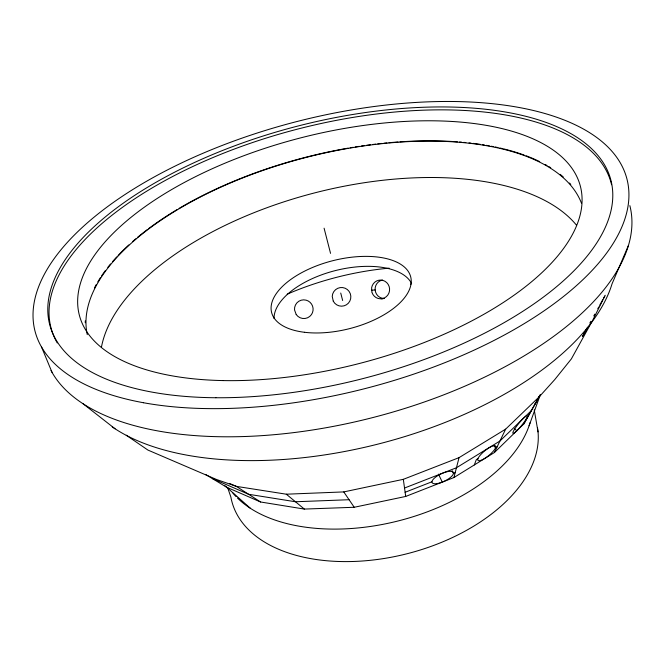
<?xml version="1.0" encoding="UTF-8"?>
<svg xmlns="http://www.w3.org/2000/svg" width="663" height="663" viewBox="0 0 663 663"><rect width="100%" height="100%" fill="white"/><g stroke="black" fill="none" stroke-linecap="round" stroke-linejoin="round"><path stroke-width="0.99" d="M371.91 292.085L371.62 287.783A9.373 9.058 86.6 0 1 385.079 281.344A9.373 9.058 86.6 0 1 386.363 296.651A9.373 9.058 86.6 0 1 372.026 292.607M205.522 474.418L226.439 487.123L260.584 501.99L304.342 509.076L354.224 507.27L405.706 496.446L453.906 477.559L459.061 457.636L505.662 429.127L539.243 396.797L554.732 379.617L571.373 358.907L593.053 319.599L605.22 295.284M529.082 425.762L540.171 395.239M474.31 464.945L476.324 459.65L477.965 458.639M628.416 245.542L612.048 283.83A276.686 135.998 -14.4 0 1 394.303 439.693A276.686 135.998 -14.4 0 1 112.229 426.881M453.906 477.559L494.399 452.531L505.662 429.127M587.335 327.621L582.371 336.605L588.628 326.246M589.821 323.13L590.816 321.331M593.791 315.944L594.786 314.146M597.769 308.759L598.764 306.961M599.758 305.162L602.733 299.775M603.728 297.977L604.722 296.179M535.754 402.756L535.14 403.85L535.994 402.375M494.399 452.531L523.861 423.889L540.022 395.165M540.386 394.618L537.635 399.399M536.906 400.759L539.433 396.3M523.861 423.889L539.243 396.797M531.453 410.521L499.943 441.003L456.442 467.755L404.529 488.034M497.151 446.812L495.534 447.807L493.637 445.503M405.126 492.269L431.945 481.777M455.166 472.694L453.467 473.357A11.768 4.036 -25.4 0 1 436.867 483.625A11.768 4.036 -25.4 0 1 437.795 475.62A11.768 4.036 -25.4 0 1 453.467 473.357L452.183 470.697M126.235 435.21L147.89 450.053L216.461 479.465L236.326 486.369L286.308 494.2L343.766 491.913L403.319 479.332L459.061 457.636M381.308 298.789L383.968 298.507M381.929 298.665L383.877 298.499M371.512 290.22L375.159 289.938M349.078 499.72L295.466 501.758L248.633 494.291L212.334 478.553M229.763 483.534L236.326 486.369L260.584 501.99M83.157 403.825L115.097 428.812M514.505 428.828L516.842 430.718M286.308 494.2L304.342 509.076M250.564 508.43L224.931 485.714M343.766 491.913L354.224 507.27M438.483 474.153L442.279 482.117M41.537 346.989L52.037 372.366M227.6 487.52L230.881 497.051A157.288 94.511 -14.4 0 0 400.228 555.379A157.288 94.511 -14.4 0 0 537.502 427.776M324.083 228.18L330.547 253.365M340.732 293.038L342.647 300.496M534.245 409.867L538.033 431.911M403.319 479.332L405.706 496.446M274.043 318.513A71.43 35.313 -14.4 0 1 335.296 270.603A71.43 35.313 -14.4 0 1 411.599 283.515M101.414 347.346A251.625 124.23 -14.4 0 1 314.61 192.9A251.625 124.23 -14.4 0 1 576.346 225.006M85.254 322.782A256.647 119.605 -14.4 0 1 85.278 320.859M94.486 287.875A256.647 119.605 -14.4 0 1 96.326 284.444M97.809 281.874A256.647 119.605 -14.4 0 1 100.469 277.582M101.605 275.866A256.647 119.605 -14.4 0 1 105.226 270.744M107.812 267.355A256.647 119.605 -14.4 0 1 110.53 263.998M112.644 261.504A256.647 119.605 -14.4 0 1 116.763 256.904M118.089 255.487A256.647 119.605 -14.4 0 1 128.837 244.929M132.708 241.465A256.647 119.605 -14.4 0 1 135.898 238.713M137.523 237.354A256.647 119.605 -14.4 0 1 147.617 229.365M148.479 228.71A256.647 119.605 -14.4 0 1 177.278 209.483M179.085 208.406A256.647 119.605 -14.4 0 1 348.15 148.139M350.172 147.799A256.647 119.605 -14.4 0 1 353.222 147.285M355.26 146.962A256.647 119.605 -14.4 0 1 359.338 146.324M361.385 146.017A256.647 119.605 -14.4 0 1 364.459 145.578M366.506 145.288A256.647 119.605 -14.4 0 1 370.6 144.741M372.647 144.484A256.647 119.605 -14.4 0 1 375.722 144.111M377.769 143.871A256.647 119.605 -14.4 0 1 381.847 143.423M383.885 143.208A256.647 119.605 -14.4 0 1 386.927 142.91M388.957 142.719A256.647 119.605 -14.4 0 1 398.007 141.981M399.996 141.841A256.647 119.605 -14.4 0 1 457.437 141.832M459.55 141.99A256.647 119.605 -14.4 0 1 461.663 142.172M463.76 142.363A256.647 119.605 -14.4 0 1 465.857 142.562M468.99 142.893A256.647 119.605 -14.4 0 1 471.07 143.125M473.142 143.374A256.647 119.605 -14.4 0 1 480.31 144.352M482.341 144.658A256.647 119.605 -14.4 0 1 484.346 144.982M486.344 145.321A256.647 119.605 -14.4 0 1 489.319 145.843M491.283 146.208A256.647 119.605 -14.4 0 1 493.222 146.589M495.153 146.979A256.647 119.605 -14.4 0 1 498.021 147.592M499.91 148.015A256.647 119.605 -14.4 0 1 502.703 148.669M503.764 148.926A256.647 119.605 -14.4 0 1 524.135 155.051M526.066 155.755A256.647 119.605 -14.4 0 1 539.715 161.631M545.152 164.457A256.647 119.605 -14.4 0 1 547.041 165.526M548.906 166.62A256.647 119.605 -14.4 0 1 550.738 167.739M560.127 174.344A256.647 119.605 -14.4 0 1 563.235 176.922M569.525 183.029A256.647 119.605 -14.4 0 1 570.785 184.438M629.85 205.629A301.773 141.41 -14.4 0 1 388.957 413.19A301.773 141.41 -14.4 0 1 51.018 370.501M287.187 294.181A185.043 99.699 -14.4 0 1 389.09 268.159M530.06 422.704A159.907 92.629 -14.4 0 1 399.383 520.637A159.907 92.629 -14.4 0 1 237.478 498.054M236.086 496.645A159.907 92.629 -14.4 0 1 232.854 493.023M384.076 298.449A9.274 8.975 86.7 0 1 382.534 280.035M57.283 342.97A289.292 130.835 -14.4 0 1 282.082 133.321A289.292 130.835 -14.4 0 1 611.584 184.72M87.267 334.633A255.885 119.241 -14.4 0 1 301.275 158.689A255.885 119.241 -14.4 0 1 581.443 203.118M410.836 284.452A9.473 8.528 88 0 1 411.408 282.935M296.204 314.519L294.538 309.952A9.373 9.282 60.5 0 1 306.182 300.173A9.373 9.282 60.5 0 1 311.444 314.602A9.373 9.282 60.5 0 1 296.204 314.519M333.265 301.143L332.229 296.427A9.34 9.315 -88.4 0 1 345.116 288.223A9.34 9.315 -88.4 0 1 348.39 303.165A9.34 9.315 -88.4 0 1 333.265 301.143M304.392 332.271A71.786 34.982 -14.4 0 0 411.201 282.198A71.786 34.982 -14.4 0 0 307.872 269.551A71.786 34.982 -14.4 0 0 304.392 332.271M223.066 380.579A258.669 116.555 -14.4 0 0 581.144 189.676A258.669 116.555 -14.4 0 0 185.4 181.902A258.669 116.555 -14.4 0 0 223.066 380.579M215.898 397.742A289.739 130.396 -14.4 0 0 611.187 181.339A289.739 130.396 -14.4 0 0 163.769 177.957A289.739 130.396 -14.4 0 0 215.898 397.742M143.49 402.739A305.568 137.796 -14.4 0 0 625.267 217.762A305.568 137.796 -14.4 0 0 224.193 144.675A305.568 137.796 -14.4 0 0 143.49 402.739M516.75 430.801A11.362 1.724 -50.8 0 0 527.433 415.933A11.362 1.724 -50.8 0 0 516.22 426.765A11.362 1.724 -50.8 0 0 516.75 430.801M482.44 459.683A11.346 3.075 -39.1 0 0 495.783 446.622A11.346 3.075 -39.1 0 0 482.067 453.243A11.346 3.075 -39.1 0 0 482.44 459.683"/></g></svg>
